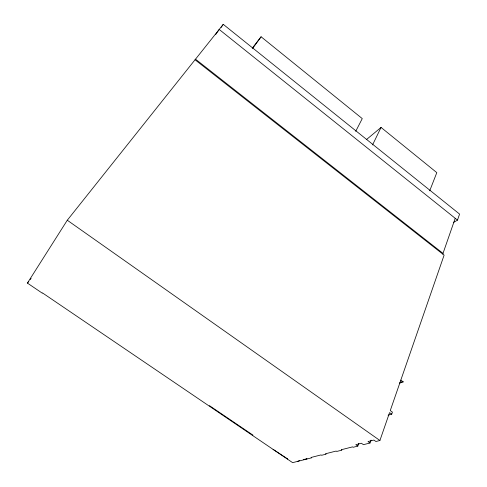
<?xml version="1.0" encoding="UTF-8"?>
<svg xmlns="http://www.w3.org/2000/svg" width="487" height="487" viewBox="0 0 487 487"><rect width="100%" height="100%" fill="white"/><g stroke="black" fill="none" stroke-linecap="round" stroke-linejoin="round"><path stroke-width="0.73" d="M388.102 415.234L391.731 414.157L392.425 412.136L390.264 410.584L444.114 255.133L195.043 59.773L67.285 220.234L27.424 283.099L42.32 293.186L42.497 292.93L292.626 462.65L311.631 457.823L311.083 457.451L321.049 454.913L321.603 455.29L326.144 454.14L325.584 453.756L336.17 451.053L336.742 451.449L341.85 450.152L341.271 449.757L352.57 446.871L353.154 447.279L357.817 446.098L358.84 443.298M442.762 254.074L455.217 218.31M453.555 222.413L457.494 220.13L459.576 214.085L223.259 24.35L195.043 59.773M371.045 440.138L370.029 443L368.014 441.581L373.882 440.071L375.915 441.502L379.909 440.492L389.563 412.611L391.731 414.157M429.711 190.807L436.809 172.635L381.047 127.424L366.656 139.41M306.834 459.028L306.42 458.346M297.46 461.408L299.748 460.55M372.549 144.931L381.047 127.424M355.723 131.295L362.267 118.603L261.093 36.781L252.266 48.14M215.741 34.449L219.199 29.451L457.494 220.13M221.104 27.467L223.259 24.35M252.771 48.243L261.093 36.781M27.424 283.099L28.812 281.334M30.194 279.568L31.119 278.394M399.638 383.123L403.224 381.875L400.819 380.122M273.073 449.349L287.604 458.87L287.269 458.961M303.352 459.631L306.956 458.711M370.029 443L363.43 444.674L361.403 443.255L355.808 444.698L357.817 446.098M209.434 405.641L252.936 435.098M67.285 220.234L379.909 440.492M195.512 59.183L443 253.38M399.845 382.922A5.503 4.042 68 0 1 403.224 381.875"/></g></svg>
